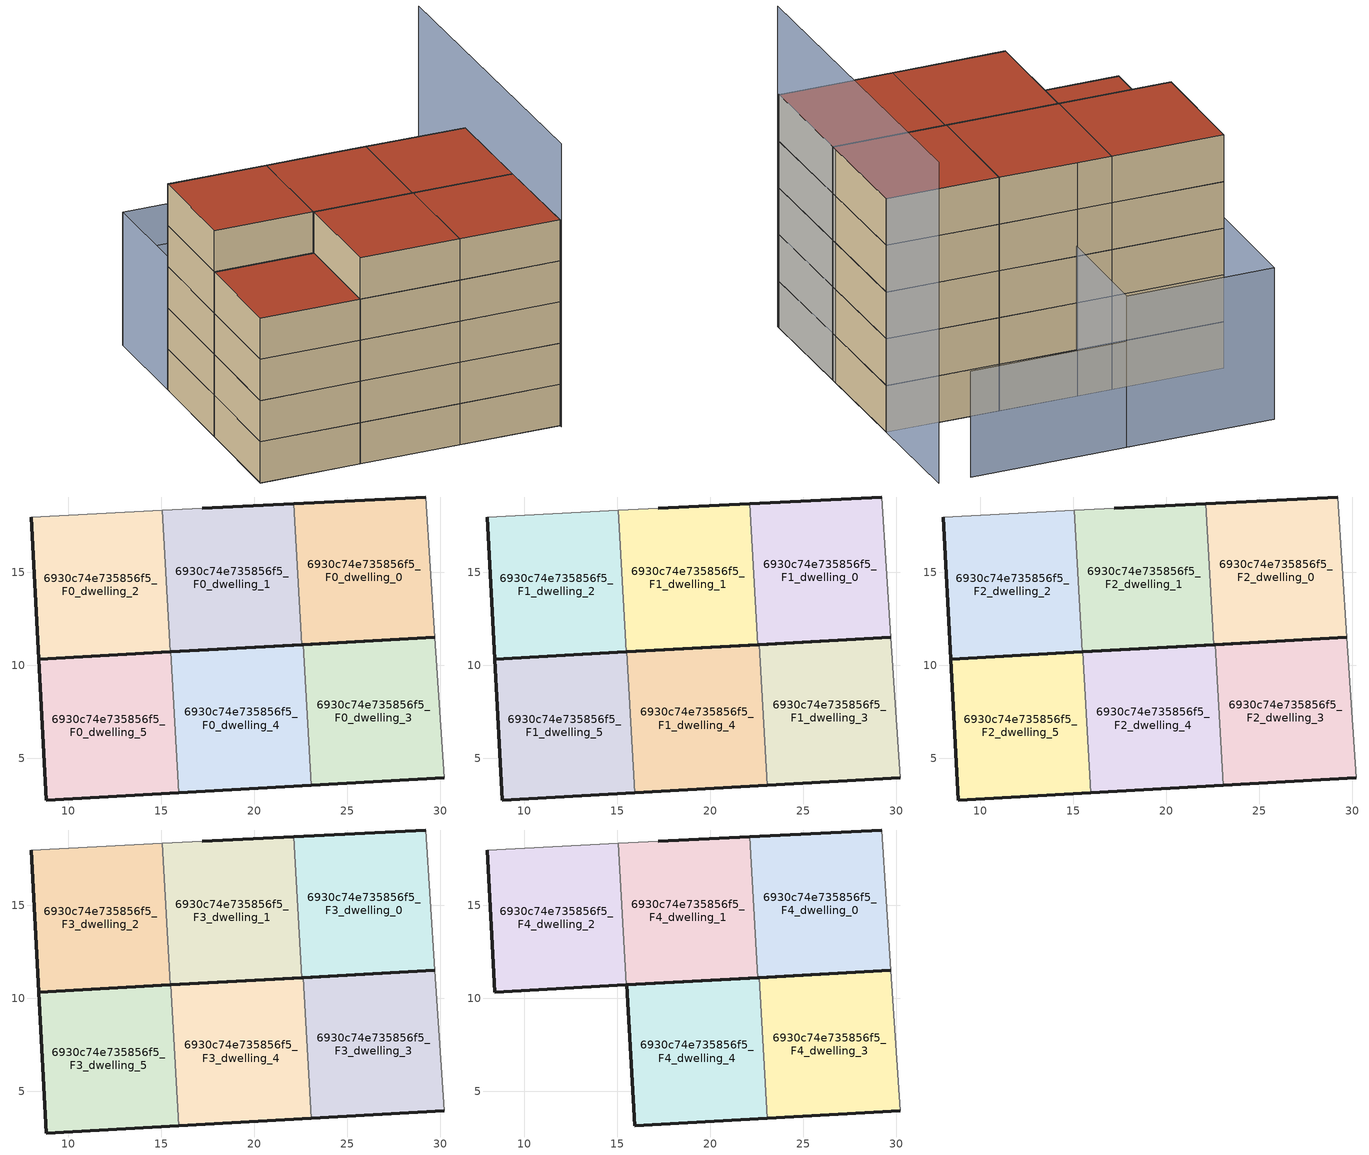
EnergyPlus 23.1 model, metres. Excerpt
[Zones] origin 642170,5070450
6930c74e735856f5_F0_dwelling_0
 floor ground (EU_floor_Construction): 29.72,11.51 29.22,19.06 22.14,18.71 22.56,11.12 z0
 wall outside (EU_wall_Construction): 22.14,18.71 29.22,19.06 / 29.72,11.51 22.56,11.12 z0:3
 wall adiabatic (EU_wall_Construction): 29.22,19.06 29.72,11.51 z0:3
 wall to 6930c74e735856f5_F0_dwelling_1 (EU_wall_Construction): 22.56,11.12 22.14,18.71 z0:3
6930c74e735856f5_F0_dwelling_1
 floor ground (EU_floor_Construction): 22.56,11.12 22.14,18.71 17.21,18.46 15.06,18.35 15.48,10.72 z0
 wall outside (EU_wall_Construction): 17.21,18.46 22.14,18.71 / 22.56,11.12 15.48,10.72 z0:3
 wall to 6930c74e735856f5_F0_dwelling_2 (EU_wall_Construction): 15.48,10.72 15.06,18.35 z0:3
 wall adiabatic (EU_wall_Construction): 15.06,18.35 17.21,18.46 z0:3
6930c74e735856f5_F0_dwelling_2
 floor ground (EU_floor_Construction): 15.48,10.72 15.06,18.35 8.01,17.97 8.41,10.33 z0
 wall outside (EU_wall_Construction): 15.48,10.72 8.41,10.33 8.01,17.97 z0:3
 wall adiabatic (EU_wall_Construction): 8.01,17.97 15.06,18.35 z0:3
6930c74e735856f5_F0_dwelling_3
 floor ground (EU_floor_Construction): 30.22,3.95 29.72,11.51 22.64,11.12 23.06,3.55 z0
 wall outside (EU_wall_Construction): 30.22,3.95 23.06,3.55 / 22.64,11.12 29.72,11.51 z0:3
 wall adiabatic (EU_wall_Construction): 29.72,11.51 30.22,3.95 z0:3
 wall to 6930c74e735856f5_F0_dwelling_4 (EU_wall_Construction): 23.06,3.55 22.64,11.12 z0:3
6930c74e735856f5_F0_dwelling_4
 floor ground (EU_floor_Construction): 23.06,3.55 22.64,11.12 15.52,10.72 15.94,3.16 z0
 wall outside (EU_wall_Construction): 23.06,3.55 15.94,3.16 / 15.52,10.72 22.64,11.12 z0:3
 wall to 6930c74e735856f5_F0_dwelling_5 (EU_wall_Construction): 15.94,3.16 15.52,10.72 z0:3
6930c74e735856f5_F0_dwelling_5
 floor ground (EU_floor_Construction): 15.94,3.16 15.52,10.72 8.41,10.33 8.81,2.76 z0
 wall outside (EU_wall_Construction): 15.94,3.16 8.81,2.76 8.41,10.33 15.52,10.72 z0:3
6930c74e735856f5_F1_dwelling_0
 floor to 6930c74e735856f5_F0_dwelling_0 (EU_floor_Construction): 29.72,11.51 29.22,19.06 22.14,18.71 22.56,11.12 z3
 wall outside (EU_wall_Construction): 22.14,18.71 29.22,19.06 / 29.72,11.51 22.56,11.12 z3:6
 wall adiabatic (EU_wall_Construction): 29.22,19.06 29.72,11.51 z3:6
 wall to 6930c74e735856f5_F1_dwelling_1 (EU_wall_Construction): 22.56,11.12 22.14,18.71 z3:6
6930c74e735856f5_F1_dwelling_1
 floor to 6930c74e735856f5_F0_dwelling_1 (EU_floor_Construction): 22.56,11.12 22.14,18.71 17.21,18.46 15.06,18.35 15.48,10.72 z3
 wall outside (EU_wall_Construction): 17.21,18.46 22.14,18.71 / 22.56,11.12 15.48,10.72 z3:6
 wall to 6930c74e735856f5_F1_dwelling_2 (EU_wall_Construction): 15.48,10.72 15.06,18.35 z3:6
 wall adiabatic (EU_wall_Construction): 15.06,18.35 17.21,18.46 z3:6
6930c74e735856f5_F1_dwelling_2
 floor to 6930c74e735856f5_F0_dwelling_2 (EU_floor_Construction): 15.48,10.72 15.06,18.35 8.01,17.97 8.41,10.33 z3
 wall outside (EU_wall_Construction): 15.48,10.72 8.41,10.33 8.01,17.97 z3:6
 wall adiabatic (EU_wall_Construction): 8.01,17.97 15.06,18.35 z3:6
6930c74e735856f5_F1_dwelling_3
 floor to 6930c74e735856f5_F0_dwelling_3 (EU_floor_Construction): 30.22,3.95 29.72,11.51 22.64,11.12 23.06,3.55 z3
 wall outside (EU_wall_Construction): 30.22,3.95 23.06,3.55 / 22.64,11.12 29.72,11.51 z3:6
 wall adiabatic (EU_wall_Construction): 29.72,11.51 30.22,3.95 z3:6
 wall to 6930c74e735856f5_F1_dwelling_4 (EU_wall_Construction): 23.06,3.55 22.64,11.12 z3:6
6930c74e735856f5_F1_dwelling_4
 floor to 6930c74e735856f5_F0_dwelling_4 (EU_floor_Construction): 23.06,3.55 22.64,11.12 15.52,10.72 15.94,3.16 z3
 wall outside (EU_wall_Construction): 23.06,3.55 15.94,3.16 / 15.52,10.72 22.64,11.12 z3:6
 wall to 6930c74e735856f5_F1_dwelling_5 (EU_wall_Construction): 15.94,3.16 15.52,10.72 z3:6
6930c74e735856f5_F1_dwelling_5
 floor to 6930c74e735856f5_F0_dwelling_5 (EU_floor_Construction): 15.94,3.16 15.52,10.72 8.41,10.33 8.81,2.76 z3
 wall outside (EU_wall_Construction): 15.94,3.16 8.81,2.76 8.41,10.33 15.52,10.72 z3:6
6930c74e735856f5_F2_dwelling_0
 floor to 6930c74e735856f5_F1_dwelling_0 (EU_floor_Construction): 29.72,11.51 29.22,19.06 22.14,18.71 22.56,11.12 z6
 wall outside (EU_wall_Construction): 22.14,18.71 29.22,19.06 / 29.72,11.51 22.56,11.12 z6:9
 wall adiabatic (EU_wall_Construction): 29.22,19.06 29.72,11.51 z6:9
 wall to 6930c74e735856f5_F2_dwelling_1 (EU_wall_Construction): 22.56,11.12 22.14,18.71 z6:9
6930c74e735856f5_F2_dwelling_1
 floor to 6930c74e735856f5_F1_dwelling_1 (EU_floor_Construction): 22.56,11.12 22.14,18.71 17.21,18.46 15.06,18.35 15.48,10.72 z6
 wall outside (EU_wall_Construction): 17.21,18.46 22.14,18.71 / 22.56,11.12 15.48,10.72 z6:9
 wall to 6930c74e735856f5_F2_dwelling_2 (EU_wall_Construction): 15.48,10.72 15.06,18.35 z6:9
 wall adiabatic (EU_wall_Construction): 15.06,18.35 17.21,18.46 z6:9
6930c74e735856f5_F2_dwelling_2
 floor to 6930c74e735856f5_F1_dwelling_2 (EU_floor_Construction): 15.48,10.72 15.06,18.35 8.01,17.97 8.41,10.33 z6
 wall outside (EU_wall_Construction): 15.48,10.72 8.41,10.33 8.01,17.97 z6:9
 wall adiabatic (EU_wall_Construction): 8.01,17.97 15.06,18.35 z6:9
6930c74e735856f5_F2_dwelling_3
 floor to 6930c74e735856f5_F1_dwelling_3 (EU_floor_Construction): 30.22,3.95 29.72,11.51 22.64,11.12 23.06,3.55 z6
 wall outside (EU_wall_Construction): 30.22,3.95 23.06,3.55 / 22.64,11.12 29.72,11.51 z6:9
 wall adiabatic (EU_wall_Construction): 29.72,11.51 30.22,3.95 z6:9
 wall to 6930c74e735856f5_F2_dwelling_4 (EU_wall_Construction): 23.06,3.55 22.64,11.12 z6:9
6930c74e735856f5_F2_dwelling_4
 floor to 6930c74e735856f5_F1_dwelling_4 (EU_floor_Construction): 23.06,3.55 22.64,11.12 15.52,10.72 15.94,3.16 z6
 wall outside (EU_wall_Construction): 23.06,3.55 15.94,3.16 / 15.52,10.72 22.64,11.12 z6:9
 wall to 6930c74e735856f5_F2_dwelling_5 (EU_wall_Construction): 15.94,3.16 15.52,10.72 z6:9
6930c74e735856f5_F2_dwelling_5
 floor to 6930c74e735856f5_F1_dwelling_5 (EU_floor_Construction): 15.94,3.16 15.52,10.72 8.41,10.33 8.81,2.76 z6
 wall outside (EU_wall_Construction): 15.94,3.16 8.81,2.76 8.41,10.33 15.52,10.72 z6:9
6930c74e735856f5_F3_dwelling_0
 floor to 6930c74e735856f5_F2_dwelling_0 (EU_floor_Construction): 29.72,11.51 29.22,19.06 22.14,18.71 22.56,11.12 z9
 wall outside (EU_wall_Construction): 22.14,18.71 29.22,19.06 / 29.72,11.51 22.56,11.12 z9:12
 wall adiabatic (EU_wall_Construction): 29.22,19.06 29.72,11.51 z9:12
 wall to 6930c74e735856f5_F3_dwelling_1 (EU_wall_Construction): 22.56,11.12 22.14,18.71 z9:12
6930c74e735856f5_F3_dwelling_1
 floor to 6930c74e735856f5_F2_dwelling_1 (EU_floor_Construction): 22.56,11.12 22.14,18.71 17.21,18.46 15.06,18.35 15.48,10.72 z9
 wall outside (EU_wall_Construction): 17.21,18.46 22.14,18.71 / 22.56,11.12 15.48,10.72 z9:12
 wall to 6930c74e735856f5_F3_dwelling_2 (EU_wall_Construction): 15.48,10.72 15.06,18.35 z9:12
 wall adiabatic (EU_wall_Construction): 15.06,18.35 17.21,18.46 z9:12
6930c74e735856f5_F3_dwelling_2
 floor to 6930c74e735856f5_F2_dwelling_2 (EU_floor_Construction): 15.48,10.72 15.06,18.35 8.01,17.97 8.41,10.33 z9
 wall outside (EU_wall_Construction): 15.48,10.72 8.41,10.33 8.01,17.97 z9:12
 wall adiabatic (EU_wall_Construction): 8.01,17.97 15.06,18.35 z9:12
6930c74e735856f5_F3_dwelling_3
 floor to 6930c74e735856f5_F2_dwelling_3 (EU_floor_Construction): 30.22,3.95 29.72,11.51 22.64,11.12 23.06,3.55 z9
 wall outside (EU_wall_Construction): 30.22,3.95 23.06,3.55 / 22.64,11.12 29.72,11.51 z9:12
 wall adiabatic (EU_wall_Construction): 29.72,11.51 30.22,3.95 z9:12
 wall to 6930c74e735856f5_F3_dwelling_4 (EU_wall_Construction): 23.06,3.55 22.64,11.12 z9:12
6930c74e735856f5_F3_dwelling_4
 floor to 6930c74e735856f5_F2_dwelling_4 (EU_floor_Construction): 23.06,3.55 22.64,11.12 15.52,10.72 15.94,3.16 z9
 wall outside (EU_wall_Construction): 23.06,3.55 15.94,3.16 / 15.52,10.72 22.64,11.12 z9:12
 wall to 6930c74e735856f5_F3_dwelling_5 (EU_wall_Construction): 15.94,3.16 15.52,10.72 z9:12
6930c74e735856f5_F3_dwelling_5
 floor to 6930c74e735856f5_F2_dwelling_5 (EU_floor_Construction): 15.94,3.16 15.52,10.72 8.41,10.33 8.81,2.76 z9
 wall outside (EU_wall_Construction): 15.94,3.16 8.81,2.76 8.41,10.33 15.52,10.72 z9:12
 roof outside (EU_roof_Construction): 15.52,10.72 15.94,3.16 8.81,2.76 8.41,10.33 z12
6930c74e735856f5_F4_dwelling_0
 floor to 6930c74e735856f5_F3_dwelling_0 (EU_floor_Construction): 29.72,11.51 29.22,19.06 22.14,18.71 22.56,11.12 z12
 wall outside (EU_wall_Construction): 22.14,18.71 29.22,19.06 / 29.72,11.51 22.56,11.12 z12:15
 wall adiabatic (EU_wall_Construction): 29.22,19.06 29.72,11.51 z12:15
 wall to 6930c74e735856f5_F4_dwelling_1 (EU_wall_Construction): 22.56,11.12 22.14,18.71 z12:15
 roof outside (EU_roof_Construction): 29.22,19.06 29.72,11.51 22.56,11.12 22.14,18.71 z15
6930c74e735856f5_F4_dwelling_1
 floor to 6930c74e735856f5_F3_dwelling_1 (EU_floor_Construction): 22.56,11.12 22.14,18.71 17.21,18.46 15.06,18.35 15.48,10.72 z12
 wall outside (EU_wall_Construction): 17.21,18.46 22.14,18.71 / 22.56,11.12 15.48,10.72 z12:15
 wall to 6930c74e735856f5_F4_dwelling_2 (EU_wall_Construction): 15.48,10.72 15.06,18.35 z12:15
 wall adiabatic (EU_wall_Construction): 15.06,18.35 17.21,18.46 z12:15
 roof outside (EU_roof_Construction): 22.14,18.71 22.56,11.12 15.48,10.72 15.06,18.35 17.21,18.46 z15
6930c74e735856f5_F4_dwelling_2
 floor to 6930c74e735856f5_F3_dwelling_2 (EU_floor_Construction): 15.48,10.72 15.06,18.35 8.01,17.97 8.41,10.33 z12
 wall outside (EU_wall_Construction): 15.48,10.72 8.41,10.33 8.01,17.97 z12:15
 wall adiabatic (EU_wall_Construction): 8.01,17.97 15.06,18.35 z12:15
 roof outside (EU_roof_Construction): 15.06,18.35 15.48,10.72 8.41,10.33 8.01,17.97 z15
6930c74e735856f5_F4_dwelling_3
 floor to 6930c74e735856f5_F3_dwelling_3 (EU_floor_Construction): 30.22,3.95 29.72,11.51 22.64,11.12 23.06,3.55 z12
 wall outside (EU_wall_Construction): 30.22,3.95 23.06,3.55 / 22.64,11.12 29.72,11.51 z12:15
 wall adiabatic (EU_wall_Construction): 29.72,11.51 30.22,3.95 z12:15
 wall to 6930c74e735856f5_F4_dwelling_4 (EU_wall_Construction): 23.06,3.55 22.64,11.12 z12:15
 roof outside (EU_roof_Construction): 29.72,11.51 30.22,3.95 23.06,3.55 22.64,11.12 z15
6930c74e735856f5_F4_dwelling_4
 floor to 6930c74e735856f5_F3_dwelling_4 (EU_floor_Construction): 23.06,3.55 22.64,11.12 15.52,10.72 15.94,3.16 z12
 wall outside (EU_wall_Construction): 23.06,3.55 15.94,3.16 15.52,10.72 22.64,11.12 z12:15
 roof outside (EU_roof_Construction): 22.64,11.12 23.06,3.55 15.94,3.16 15.52,10.72 z15
shading: 30.23,3.79 28.74,26.4 z0:20.6; 7.61,25.27 16.92,25.77 / 16.92,25.77 17.31,18.47 / 17.31,18.47 8.01,17.97 / 8.01,17.97 7.61,25.27 z0:9.7; 26.73,26.32 7.71,25.26 z0:6.8
[Building]
EU S2 Campaign: North Axis=0; Terrain=City; Solar Distribution=FullExterior
[Site:Location]
Lyon-Bron: Latitude=45.75; Longitude=5; Time Zone=1; Elevation=198
[SizingPeriod:WeatherFileDays]
AnnualSizingPeriod: Begin Month=1; Begin Day of Month=1; End Month=12; End Day of Month=31; Day of Week for Start Day=Monday; Use Weather File Daylight Saving Period=No; Use Weather File Rain and Snow Indicators=No
[MATERIAL]
EU_InternalMass_Material: Roughness=MediumRough; Thickness=0.1; Conductivity=1; Density=1800; Specific Heat=900; Thermal Absorptance=0.9; Solar Absorptance=0.7; Visible Absorptance=0.7
[MATERIAL:NOMASS] Roughness=MediumRough; Thermal Absorptance=0.9; Solar Absorptance=0.7; Visible Absorptance=0.7
Name | Thermal Resistance
EU_wall_NoMass | 0.776494
EU_roof_NoMass | 0.486893
EU_floor_NoMass | 0.421597
[CONSTRUCTION]
EU_wall_Construction: EU_wall_NoMass
EU_roof_Construction: EU_roof_NoMass
EU_floor_Construction: EU_floor_NoMass
EU_InternalMass_Construction: EU_InternalMass_Material
[ZONE] Type=1; Multiplier=1; Ceiling Height=autocalculate; Floor Area=autocalculate; Part of Total Floor Area=Yes
Name | Volume
6930c74e735856f5_F0_dwelling_0; 6930c74e735856f5_F1_dwelling_0; 6930c74e735856f5_F2_dwelling_0; 6930c74e735856f5_F3_dwelling_0; 6930c74e735856f5_F4_dwelling_0 | 162.214
6930c74e735856f5_F0_dwelling_1; 6930c74e735856f5_F1_dwelling_1; 6930c74e735856f5_F2_dwelling_1; 6930c74e735856f5_F3_dwelling_1; 6930c74e735856f5_F4_dwelling_1 | 162.223
6930c74e735856f5_F0_dwelling_2; 6930c74e735856f5_F1_dwelling_2; 6930c74e735856f5_F2_dwelling_2; 6930c74e735856f5_F3_dwelling_2; 6930c74e735856f5_F4_dwelling_2 | 162.205
6930c74e735856f5_F0_dwelling_3; 6930c74e735856f5_F1_dwelling_3; 6930c74e735856f5_F2_dwelling_3; 6930c74e735856f5_F3_dwelling_3; 6930c74e735856f5_F4_dwelling_3 | 162.203
6930c74e735856f5_F0_dwelling_4; 6930c74e735856f5_F1_dwelling_4; 6930c74e735856f5_F2_dwelling_4; 6930c74e735856f5_F3_dwelling_4; 6930c74e735856f5_F4_dwelling_4 | 162.198
6930c74e735856f5_F0_dwelling_5; 6930c74e735856f5_F1_dwelling_5; 6930c74e735856f5_F2_dwelling_5; 6930c74e735856f5_F3_dwelling_5 | 162.196
[INTERNALMASS] Construction=EU_InternalMass_Construction
Name | Zone or ZoneList | Surface Area
6930c74e735856f5_F0_dwelling_0_EU_InternalMass | 6930c74e735856f5_F0_dwelling_0 | 54.0711
6930c74e735856f5_F0_dwelling_1_EU_InternalMass | 6930c74e735856f5_F0_dwelling_1 | 54.0747
6930c74e735856f5_F0_dwelling_2_EU_InternalMass | 6930c74e735856f5_F0_dwelling_2 | 54.0681
6930c74e735856f5_F0_dwelling_3_EU_InternalMass | 6930c74e735856f5_F0_dwelling_3 | 54.0674
6930c74e735856f5_F0_dwelling_4_EU_InternalMass | 6930c74e735856f5_F0_dwelling_4 | 54.0664
6930c74e735856f5_F0_dwelling_5_EU_InternalMass | 6930c74e735856f5_F0_dwelling_5 | 54.065
6930c74e735856f5_F1_dwelling_0_EU_InternalMass | 6930c74e735856f5_F1_dwelling_0 | 54.0711
6930c74e735856f5_F1_dwelling_1_EU_InternalMass | 6930c74e735856f5_F1_dwelling_1 | 54.0747
6930c74e735856f5_F1_dwelling_2_EU_InternalMass | 6930c74e735856f5_F1_dwelling_2 | 54.0681
6930c74e735856f5_F1_dwelling_3_EU_InternalMass | 6930c74e735856f5_F1_dwelling_3 | 54.0674
6930c74e735856f5_F1_dwelling_4_EU_InternalMass | 6930c74e735856f5_F1_dwelling_4 | 54.0664
6930c74e735856f5_F1_dwelling_5_EU_InternalMass | 6930c74e735856f5_F1_dwelling_5 | 54.065
6930c74e735856f5_F2_dwelling_0_EU_InternalMass | 6930c74e735856f5_F2_dwelling_0 | 54.0711
6930c74e735856f5_F2_dwelling_1_EU_InternalMass | 6930c74e735856f5_F2_dwelling_1 | 54.0747
6930c74e735856f5_F2_dwelling_2_EU_InternalMass | 6930c74e735856f5_F2_dwelling_2 | 54.0681
6930c74e735856f5_F2_dwelling_3_EU_InternalMass | 6930c74e735856f5_F2_dwelling_3 | 54.0674
6930c74e735856f5_F2_dwelling_4_EU_InternalMass | 6930c74e735856f5_F2_dwelling_4 | 54.0664
6930c74e735856f5_F2_dwelling_5_EU_InternalMass | 6930c74e735856f5_F2_dwelling_5 | 54.065
6930c74e735856f5_F3_dwelling_0_EU_InternalMass | 6930c74e735856f5_F3_dwelling_0 | 54.0711
6930c74e735856f5_F3_dwelling_1_EU_InternalMass | 6930c74e735856f5_F3_dwelling_1 | 54.0747
6930c74e735856f5_F3_dwelling_2_EU_InternalMass | 6930c74e735856f5_F3_dwelling_2 | 54.0681
6930c74e735856f5_F3_dwelling_3_EU_InternalMass | 6930c74e735856f5_F3_dwelling_3 | 54.0674
6930c74e735856f5_F3_dwelling_4_EU_InternalMass | 6930c74e735856f5_F3_dwelling_4 | 54.0664
6930c74e735856f5_F3_dwelling_5_EU_InternalMass | 6930c74e735856f5_F3_dwelling_5 | 54.065
6930c74e735856f5_F4_dwelling_0_EU_InternalMass | 6930c74e735856f5_F4_dwelling_0 | 54.0651
6930c74e735856f5_F4_dwelling_1_EU_InternalMass | 6930c74e735856f5_F4_dwelling_1 | 54.0724
6930c74e735856f5_F4_dwelling_2_EU_InternalMass | 6930c74e735856f5_F4_dwelling_2 | 54.0736
6930c74e735856f5_F4_dwelling_3_EU_InternalMass | 6930c74e735856f5_F4_dwelling_3 | 81.1075
6930c74e735856f5_F4_dwelling_4_EU_InternalMass | 6930c74e735856f5_F4_dwelling_4 | 81.0992
[OTHEREQUIPMENT] Fuel Type=Electricity; Design Level Calculation Method=Watts/Area; Power per Zone Floor Area=1; Fraction Latent=0; Fraction Radiant=0; Fraction Lost=0; Carbon Dioxide Generation Rate=0; EndUse Subcategory=EU_Step8_InternalGains
Name | Zone or ZoneList or Space or SpaceList | Schedule
EU_Step8_InternalGain_6930c74e735856f5_F0_dwelling_0_f000 | 6930c74e735856f5_F0_dwelling_0 | EU_Step8_GainSchedule_6930c74e735856f5_F0_dwelling_0_f000
EU_Step8_InternalGain_6930c74e735856f5_F0_dwelling_1_f000 | 6930c74e735856f5_F0_dwelling_1 | EU_Step8_GainSchedule_6930c74e735856f5_F0_dwelling_1_f000
EU_Step8_InternalGain_6930c74e735856f5_F0_dwelling_2_f000 | 6930c74e735856f5_F0_dwelling_2 | EU_Step8_GainSchedule_6930c74e735856f5_F0_dwelling_2_f000
EU_Step8_InternalGain_6930c74e735856f5_F0_dwelling_3_f000 | 6930c74e735856f5_F0_dwelling_3 | EU_Step8_GainSchedule_6930c74e735856f5_F0_dwelling_3_f000
EU_Step8_InternalGain_6930c74e735856f5_F0_dwelling_4_f000 | 6930c74e735856f5_F0_dwelling_4 | EU_Step8_GainSchedule_6930c74e735856f5_F0_dwelling_4_f000
EU_Step8_InternalGain_6930c74e735856f5_F0_dwelling_5_f000 | 6930c74e735856f5_F0_dwelling_5 | EU_Step8_GainSchedule_6930c74e735856f5_F0_dwelling_5_f000
EU_Step8_InternalGain_6930c74e735856f5_F1_dwelling_0_f000 | 6930c74e735856f5_F1_dwelling_0 | EU_Step8_GainSchedule_6930c74e735856f5_F1_dwelling_0_f000
EU_Step8_InternalGain_6930c74e735856f5_F1_dwelling_1_f000 | 6930c74e735856f5_F1_dwelling_1 | EU_Step8_GainSchedule_6930c74e735856f5_F1_dwelling_1_f000
EU_Step8_InternalGain_6930c74e735856f5_F1_dwelling_2_f000 | 6930c74e735856f5_F1_dwelling_2 | EU_Step8_GainSchedule_6930c74e735856f5_F1_dwelling_2_f000
EU_Step8_InternalGain_6930c74e735856f5_F1_dwelling_3_f000 | 6930c74e735856f5_F1_dwelling_3 | EU_Step8_GainSchedule_6930c74e735856f5_F1_dwelling_3_f000
EU_Step8_InternalGain_6930c74e735856f5_F1_dwelling_4_f000 | 6930c74e735856f5_F1_dwelling_4 | EU_Step8_GainSchedule_6930c74e735856f5_F1_dwelling_4_f000
EU_Step8_InternalGain_6930c74e735856f5_F1_dwelling_5_f000 | 6930c74e735856f5_F1_dwelling_5 | EU_Step8_GainSchedule_6930c74e735856f5_F1_dwelling_5_f000
EU_Step8_InternalGain_6930c74e735856f5_F2_dwelling_0_f000 | 6930c74e735856f5_F2_dwelling_0 | EU_Step8_GainSchedule_6930c74e735856f5_F2_dwelling_0_f000
EU_Step8_InternalGain_6930c74e735856f5_F2_dwelling_1_f000 | 6930c74e735856f5_F2_dwelling_1 | EU_Step8_GainSchedule_6930c74e735856f5_F2_dwelling_1_f000
EU_Step8_InternalGain_6930c74e735856f5_F2_dwelling_2_f000 | 6930c74e735856f5_F2_dwelling_2 | EU_Step8_GainSchedule_6930c74e735856f5_F2_dwelling_2_f000
EU_Step8_InternalGain_6930c74e735856f5_F2_dwelling_3_f000 | 6930c74e735856f5_F2_dwelling_3 | EU_Step8_GainSchedule_6930c74e735856f5_F2_dwelling_3_f000
EU_Step8_InternalGain_6930c74e735856f5_F2_dwelling_4_f000 | 6930c74e735856f5_F2_dwelling_4 | EU_Step8_GainSchedule_6930c74e735856f5_F2_dwelling_4_f000
EU_Step8_InternalGain_6930c74e735856f5_F2_dwelling_5_f000 | 6930c74e735856f5_F2_dwelling_5 | EU_Step8_GainSchedule_6930c74e735856f5_F2_dwelling_5_f000
EU_Step8_InternalGain_6930c74e735856f5_F3_dwelling_0_f000 | 6930c74e735856f5_F3_dwelling_0 | EU_Step8_GainSchedule_6930c74e735856f5_F3_dwelling_0_f000
EU_Step8_InternalGain_6930c74e735856f5_F3_dwelling_1_f000 | 6930c74e735856f5_F3_dwelling_1 | EU_Step8_GainSchedule_6930c74e735856f5_F3_dwelling_1_f000
EU_Step8_InternalGain_6930c74e735856f5_F3_dwelling_2_f000 | 6930c74e735856f5_F3_dwelling_2 | EU_Step8_GainSchedule_6930c74e735856f5_F3_dwelling_2_f000
EU_Step8_InternalGain_6930c74e735856f5_F3_dwelling_3_f000 | 6930c74e735856f5_F3_dwelling_3 | EU_Step8_GainSchedule_6930c74e735856f5_F3_dwelling_3_f000
EU_Step8_InternalGain_6930c74e735856f5_F3_dwelling_4_f000 | 6930c74e735856f5_F3_dwelling_4 | EU_Step8_GainSchedule_6930c74e735856f5_F3_dwelling_4_f000
EU_Step8_InternalGain_6930c74e735856f5_F3_dwelling_5_f000 | 6930c74e735856f5_F3_dwelling_5 | EU_Step8_GainSchedule_6930c74e735856f5_F3_dwelling_5_f000
EU_Step8_InternalGain_6930c74e735856f5_F4_dwelling_0_f000 | 6930c74e735856f5_F4_dwelling_0 | EU_Step8_GainSchedule_6930c74e735856f5_F4_dwelling_0_f000
EU_Step8_InternalGain_6930c74e735856f5_F4_dwelling_1_f000 | 6930c74e735856f5_F4_dwelling_1 | EU_Step8_GainSchedule_6930c74e735856f5_F4_dwelling_1_f000
EU_Step8_InternalGain_6930c74e735856f5_F4_dwelling_2_f000 | 6930c74e735856f5_F4_dwelling_2 | EU_Step8_GainSchedule_6930c74e735856f5_F4_dwelling_2_f000
EU_Step8_InternalGain_6930c74e735856f5_F4_dwelling_3_f000 | 6930c74e735856f5_F4_dwelling_3 | EU_Step8_GainSchedule_6930c74e735856f5_F4_dwelling_3_f000
EU_Step8_InternalGain_6930c74e735856f5_F4_dwelling_4_f000 | 6930c74e735856f5_F4_dwelling_4 | EU_Step8_GainSchedule_6930c74e735856f5_F4_dwelling_4_f000
[ZONEVENTILATION:DESIGNFLOWRATE] Schedule=EU_AlwaysOn; Design Flow Rate Calculation Method=AirChanges/Hour; Air Changes per Hour=0.693814; Ventilation Type=Natural; Fan Pressure Rise=0; Fan Total Efficiency=1; Constant Term Coefficient=1; Temperature Term Coefficient=0; Velocity Term Coefficient=0; Velocity Squared Term Coefficient=0; Minimum Indoor Temperature=-100; Maximum Indoor Temperature=100; Delta Temperature=-100; Minimum Outdoor Temperature=-100; Maximum Outdoor Temperature=100; Maximum Wind Speed=40
Name | Zone or ZoneList or Space or SpaceList
EU_ConstantAir_6930c74e735856f5_F0_dwelling_0 | 6930c74e735856f5_F0_dwelling_0
EU_ConstantAir_6930c74e735856f5_F0_dwelling_1 | 6930c74e735856f5_F0_dwelling_1
EU_ConstantAir_6930c74e735856f5_F0_dwelling_2 | 6930c74e735856f5_F0_dwelling_2
EU_ConstantAir_6930c74e735856f5_F0_dwelling_3 | 6930c74e735856f5_F0_dwelling_3
EU_ConstantAir_6930c74e735856f5_F0_dwelling_4 | 6930c74e735856f5_F0_dwelling_4
EU_ConstantAir_6930c74e735856f5_F0_dwelling_5 | 6930c74e735856f5_F0_dwelling_5
EU_ConstantAir_6930c74e735856f5_F1_dwelling_0 | 6930c74e735856f5_F1_dwelling_0
EU_ConstantAir_6930c74e735856f5_F1_dwelling_1 | 6930c74e735856f5_F1_dwelling_1
EU_ConstantAir_6930c74e735856f5_F1_dwelling_2 | 6930c74e735856f5_F1_dwelling_2
EU_ConstantAir_6930c74e735856f5_F1_dwelling_3 | 6930c74e735856f5_F1_dwelling_3
EU_ConstantAir_6930c74e735856f5_F1_dwelling_4 | 6930c74e735856f5_F1_dwelling_4
EU_ConstantAir_6930c74e735856f5_F1_dwelling_5 | 6930c74e735856f5_F1_dwelling_5
EU_ConstantAir_6930c74e735856f5_F2_dwelling_0 | 6930c74e735856f5_F2_dwelling_0
EU_ConstantAir_6930c74e735856f5_F2_dwelling_1 | 6930c74e735856f5_F2_dwelling_1
EU_ConstantAir_6930c74e735856f5_F2_dwelling_2 | 6930c74e735856f5_F2_dwelling_2
EU_ConstantAir_6930c74e735856f5_F2_dwelling_3 | 6930c74e735856f5_F2_dwelling_3
EU_ConstantAir_6930c74e735856f5_F2_dwelling_4 | 6930c74e735856f5_F2_dwelling_4
EU_ConstantAir_6930c74e735856f5_F2_dwelling_5 | 6930c74e735856f5_F2_dwelling_5
EU_ConstantAir_6930c74e735856f5_F3_dwelling_0 | 6930c74e735856f5_F3_dwelling_0
EU_ConstantAir_6930c74e735856f5_F3_dwelling_1 | 6930c74e735856f5_F3_dwelling_1
EU_ConstantAir_6930c74e735856f5_F3_dwelling_2 | 6930c74e735856f5_F3_dwelling_2
EU_ConstantAir_6930c74e735856f5_F3_dwelling_3 | 6930c74e735856f5_F3_dwelling_3
EU_ConstantAir_6930c74e735856f5_F3_dwelling_4 | 6930c74e735856f5_F3_dwelling_4
EU_ConstantAir_6930c74e735856f5_F3_dwelling_5 | 6930c74e735856f5_F3_dwelling_5
EU_ConstantAir_6930c74e735856f5_F4_dwelling_0 | 6930c74e735856f5_F4_dwelling_0
EU_ConstantAir_6930c74e735856f5_F4_dwelling_1 | 6930c74e735856f5_F4_dwelling_1
EU_ConstantAir_6930c74e735856f5_F4_dwelling_2 | 6930c74e735856f5_F4_dwelling_2
EU_ConstantAir_6930c74e735856f5_F4_dwelling_3 | 6930c74e735856f5_F4_dwelling_3
EU_ConstantAir_6930c74e735856f5_F4_dwelling_4 | 6930c74e735856f5_F4_dwelling_4
[HVACTEMPLATE:THERMOSTAT] Constant Heating Setpoint=20; Constant Cooling Setpoint=50
EU_HeatOnly_6930c74e735856f5_F0_dwelling_0; EU_HeatOnly_6930c74e735856f5_F0_dwelling_1; EU_HeatOnly_6930c74e735856f5_F0_dwelling_2; EU_HeatOnly_6930c74e735856f5_F0_dwelling_3; EU_HeatOnly_6930c74e735856f5_F0_dwelling_4; EU_HeatOnly_6930c74e735856f5_F0_dwelling_5; EU_HeatOnly_6930c74e735856f5_F1_dwelling_0; EU_HeatOnly_6930c74e735856f5_F1_dwelling_1; EU_HeatOnly_6930c74e735856f5_F1_dwelling_2; EU_HeatOnly_6930c74e735856f5_F1_dwelling_3; EU_HeatOnly_6930c74e735856f5_F1_dwelling_4; EU_HeatOnly_6930c74e735856f5_F1_dwelling_5; EU_HeatOnly_6930c74e735856f5_F2_dwelling_0; EU_HeatOnly_6930c74e735856f5_F2_dwelling_1; EU_HeatOnly_6930c74e735856f5_F2_dwelling_2; EU_HeatOnly_6930c74e735856f5_F2_dwelling_3; EU_HeatOnly_6930c74e735856f5_F2_dwelling_4; EU_HeatOnly_6930c74e735856f5_F2_dwelling_5; EU_HeatOnly_6930c74e735856f5_F3_dwelling_0; EU_HeatOnly_6930c74e735856f5_F3_dwelling_1; EU_HeatOnly_6930c74e735856f5_F3_dwelling_2; EU_HeatOnly_6930c74e735856f5_F3_dwelling_3; EU_HeatOnly_6930c74e735856f5_F3_dwelling_4; EU_HeatOnly_6930c74e735856f5_F3_dwelling_5; EU_HeatOnly_6930c74e735856f5_F4_dwelling_0; EU_HeatOnly_6930c74e735856f5_F4_dwelling_1; EU_HeatOnly_6930c74e735856f5_F4_dwelling_2; EU_HeatOnly_6930c74e735856f5_F4_dwelling_3; EU_HeatOnly_6930c74e735856f5_F4_dwelling_4
[HVACTEMPLATE:ZONE:IDEALLOADSAIRSYSTEM] System Availability Schedule=EU_AlwaysOn; Maximum Heating Supply Air Temperature=50; Minimum Cooling Supply Air Temperature=13; Maximum Heating Supply Air Humidity Ratio=0.0156; Minimum Cooling Supply Air Humidity Ratio=0.0077; Heating Limit=NoLimit; Cooling Limit=NoLimit; Heating Availability Schedule=EU_AlwaysOn; Cooling Availability Schedule=EU_CoolingOff; Dehumidification Control Type=ConstantSensibleHeatRatio; Cooling Sensible Heat Ratio=0.7; Dehumidification Setpoint=60; Humidification Control Type=None; Humidification Setpoint=30; Outdoor Air Method=None; Outdoor Air Flow Rate per Person=0.00944; Outdoor Air Flow Rate per Zone Floor Area=0; Outdoor Air Flow Rate per Zone=0; Demand Controlled Ventilation Type=None; Outdoor Air Economizer Type=NoEconomizer; Heat Recovery Type=None; Sensible Heat Recovery Effectiveness=0.7; Latent Heat Recovery Effectiveness=0.65
Name | Template Thermostat
6930c74e735856f5_F0_dwelling_0 | EU_HeatOnly_6930c74e735856f5_F0_dwelling_0
6930c74e735856f5_F0_dwelling_1 | EU_HeatOnly_6930c74e735856f5_F0_dwelling_1
6930c74e735856f5_F0_dwelling_2 | EU_HeatOnly_6930c74e735856f5_F0_dwelling_2
6930c74e735856f5_F0_dwelling_3 | EU_HeatOnly_6930c74e735856f5_F0_dwelling_3
6930c74e735856f5_F0_dwelling_4 | EU_HeatOnly_6930c74e735856f5_F0_dwelling_4
6930c74e735856f5_F0_dwelling_5 | EU_HeatOnly_6930c74e735856f5_F0_dwelling_5
6930c74e735856f5_F1_dwelling_0 | EU_HeatOnly_6930c74e735856f5_F1_dwelling_0
6930c74e735856f5_F1_dwelling_1 | EU_HeatOnly_6930c74e735856f5_F1_dwelling_1
6930c74e735856f5_F1_dwelling_2 | EU_HeatOnly_6930c74e735856f5_F1_dwelling_2
6930c74e735856f5_F1_dwelling_3 | EU_HeatOnly_6930c74e735856f5_F1_dwelling_3
6930c74e735856f5_F1_dwelling_4 | EU_HeatOnly_6930c74e735856f5_F1_dwelling_4
6930c74e735856f5_F1_dwelling_5 | EU_HeatOnly_6930c74e735856f5_F1_dwelling_5
6930c74e735856f5_F2_dwelling_0 | EU_HeatOnly_6930c74e735856f5_F2_dwelling_0
6930c74e735856f5_F2_dwelling_1 | EU_HeatOnly_6930c74e735856f5_F2_dwelling_1
6930c74e735856f5_F2_dwelling_2 | EU_HeatOnly_6930c74e735856f5_F2_dwelling_2
6930c74e735856f5_F2_dwelling_3 | EU_HeatOnly_6930c74e735856f5_F2_dwelling_3
6930c74e735856f5_F2_dwelling_4 | EU_HeatOnly_6930c74e735856f5_F2_dwelling_4
6930c74e735856f5_F2_dwelling_5 | EU_HeatOnly_6930c74e735856f5_F2_dwelling_5
6930c74e735856f5_F3_dwelling_0 | EU_HeatOnly_6930c74e735856f5_F3_dwelling_0
6930c74e735856f5_F3_dwelling_1 | EU_HeatOnly_6930c74e735856f5_F3_dwelling_1
6930c74e735856f5_F3_dwelling_2 | EU_HeatOnly_6930c74e735856f5_F3_dwelling_2
6930c74e735856f5_F3_dwelling_3 | EU_HeatOnly_6930c74e735856f5_F3_dwelling_3
6930c74e735856f5_F3_dwelling_4 | EU_HeatOnly_6930c74e735856f5_F3_dwelling_4
6930c74e735856f5_F3_dwelling_5 | EU_HeatOnly_6930c74e735856f5_F3_dwelling_5
6930c74e735856f5_F4_dwelling_0 | EU_HeatOnly_6930c74e735856f5_F4_dwelling_0
6930c74e735856f5_F4_dwelling_1 | EU_HeatOnly_6930c74e735856f5_F4_dwelling_1
6930c74e735856f5_F4_dwelling_2 | EU_HeatOnly_6930c74e735856f5_F4_dwelling_2
6930c74e735856f5_F4_dwelling_3 | EU_HeatOnly_6930c74e735856f5_F4_dwelling_3
6930c74e735856f5_F4_dwelling_4 | EU_HeatOnly_6930c74e735856f5_F4_dwelling_4
[SIZING:ZONE] Zone Cooling Design Supply Air Temperature Input Method=SupplyAirTemperature; Zone Cooling Design Supply Air Temperature=13; Zone Heating Design Supply Air Temperature Input Method=SupplyAirTemperature; Zone Heating Design Supply Air Temperature=50; Zone Cooling Design Supply Air Humidity Ratio=0.008; Zone Heating Design Supply Air Humidity Ratio=0.008; Cooling Design Air Flow Method=DesignDay; Cooling Design Air Flow Rate=0; Cooling Minimum Air Flow per Zone Floor Area=0.000762; Cooling Minimum Air Flow=0; Cooling Minimum Air Flow Fraction=0.2; Heating Design Air Flow Method=DesignDay; Heating Design Air Flow Rate=0; Heating Maximum Air Flow per Zone Floor Area=0.002032; Heating Maximum Air Flow=0.141576; Heating Maximum Air Flow Fraction=0.3; Account for Dedicated Outdoor Air System=No; Dedicated Outdoor Air System Control Strategy=NeutralSupplyAir; Dedicated Outdoor Air Low Setpoint Temperature for Design=autosize; Dedicated Outdoor Air High Setpoint Temperature for Design=autosize; Zone Load Sizing Method=Sensible Load Only No Latent Load; Zone Latent Cooling Design Supply Air Humidity Ratio Input Method=HumidityRatioDifference; Zone Cooling Design Supply Air Humidity Ratio Difference=0.005; Zone Latent Heating Design Supply Air Humidity Ratio Input Method=HumidityRatioDifference; Zone Humidification Design Supply Air Humidity Ratio Difference=0.005
6930c74e735856f5_F0_dwelling_0; 6930c74e735856f5_F0_dwelling_1; 6930c74e735856f5_F0_dwelling_2; 6930c74e735856f5_F0_dwelling_3; 6930c74e735856f5_F0_dwelling_4; 6930c74e735856f5_F0_dwelling_5; 6930c74e735856f5_F1_dwelling_0; 6930c74e735856f5_F1_dwelling_1; 6930c74e735856f5_F1_dwelling_2; 6930c74e735856f5_F1_dwelling_3; 6930c74e735856f5_F1_dwelling_4; 6930c74e735856f5_F1_dwelling_5; 6930c74e735856f5_F2_dwelling_0; 6930c74e735856f5_F2_dwelling_1; 6930c74e735856f5_F2_dwelling_2; 6930c74e735856f5_F2_dwelling_3; 6930c74e735856f5_F2_dwelling_4; 6930c74e735856f5_F2_dwelling_5; 6930c74e735856f5_F3_dwelling_0; 6930c74e735856f5_F3_dwelling_1; 6930c74e735856f5_F3_dwelling_2; 6930c74e735856f5_F3_dwelling_3; 6930c74e735856f5_F3_dwelling_4; 6930c74e735856f5_F3_dwelling_5; 6930c74e735856f5_F4_dwelling_0; 6930c74e735856f5_F4_dwelling_1; 6930c74e735856f5_F4_dwelling_2; 6930c74e735856f5_F4_dwelling_3; 6930c74e735856f5_F4_dwelling_4
[SCHEDULE:CONSTANT]
Name | Hourly Value
EU_AlwaysOn | 1
EU_CoolingOff | 0
[SCHEDULE:FILE] Column Number=1; Rows to Skip at Top=0; Number of Hours of Data=8760; Column Separator=Comma; Interpolate to Timestep=No; Minutes per Item=60; Adjust Schedule for Daylight Savings=Yes
Name | File
EU_Step8_GainSchedule_6930c74e735856f5_F0_dwelling_0_f000 | ../../schedules/6930c74e735856f5/6930c74e735856f5_F0_dwelling_0_f000_gain.csv
EU_Step8_GainSchedule_6930c74e735856f5_F0_dwelling_1_f000 | ../../schedules/6930c74e735856f5/6930c74e735856f5_F0_dwelling_1_f000_gain.csv
EU_Step8_GainSchedule_6930c74e735856f5_F0_dwelling_2_f000 | ../../schedules/6930c74e735856f5/6930c74e735856f5_F0_dwelling_2_f000_gain.csv
EU_Step8_GainSchedule_6930c74e735856f5_F0_dwelling_3_f000 | ../../schedules/6930c74e735856f5/6930c74e735856f5_F0_dwelling_3_f000_gain.csv
EU_Step8_GainSchedule_6930c74e735856f5_F0_dwelling_4_f000 | ../../schedules/6930c74e735856f5/6930c74e735856f5_F0_dwelling_4_f000_gain.csv
EU_Step8_GainSchedule_6930c74e735856f5_F0_dwelling_5_f000 | ../../schedules/6930c74e735856f5/6930c74e735856f5_F0_dwelling_5_f000_gain.csv
EU_Step8_GainSchedule_6930c74e735856f5_F1_dwelling_0_f000 | ../../schedules/6930c74e735856f5/6930c74e735856f5_F1_dwelling_0_f000_gain.csv
EU_Step8_GainSchedule_6930c74e735856f5_F1_dwelling_1_f000 | ../../schedules/6930c74e735856f5/6930c74e735856f5_F1_dwelling_1_f000_gain.csv
EU_Step8_GainSchedule_6930c74e735856f5_F1_dwelling_2_f000 | ../../schedules/6930c74e735856f5/6930c74e735856f5_F1_dwelling_2_f000_gain.csv
EU_Step8_GainSchedule_6930c74e735856f5_F1_dwelling_3_f000 | ../../schedules/6930c74e735856f5/6930c74e735856f5_F1_dwelling_3_f000_gain.csv
EU_Step8_GainSchedule_6930c74e735856f5_F1_dwelling_4_f000 | ../../schedules/6930c74e735856f5/6930c74e735856f5_F1_dwelling_4_f000_gain.csv
EU_Step8_GainSchedule_6930c74e735856f5_F1_dwelling_5_f000 | ../../schedules/6930c74e735856f5/6930c74e735856f5_F1_dwelling_5_f000_gain.csv
EU_Step8_GainSchedule_6930c74e735856f5_F2_dwelling_0_f000 | ../../schedules/6930c74e735856f5/6930c74e735856f5_F2_dwelling_0_f000_gain.csv
EU_Step8_GainSchedule_6930c74e735856f5_F2_dwelling_1_f000 | ../../schedules/6930c74e735856f5/6930c74e735856f5_F2_dwelling_1_f000_gain.csv
EU_Step8_GainSchedule_6930c74e735856f5_F2_dwelling_2_f000 | ../../schedules/6930c74e735856f5/6930c74e735856f5_F2_dwelling_2_f000_gain.csv
EU_Step8_GainSchedule_6930c74e735856f5_F2_dwelling_3_f000 | ../../schedules/6930c74e735856f5/6930c74e735856f5_F2_dwelling_3_f000_gain.csv
EU_Step8_GainSchedule_6930c74e735856f5_F2_dwelling_4_f000 | ../../schedules/6930c74e735856f5/6930c74e735856f5_F2_dwelling_4_f000_gain.csv
EU_Step8_GainSchedule_6930c74e735856f5_F2_dwelling_5_f000 | ../../schedules/6930c74e735856f5/6930c74e735856f5_F2_dwelling_5_f000_gain.csv
EU_Step8_GainSchedule_6930c74e735856f5_F3_dwelling_0_f000 | ../../schedules/6930c74e735856f5/6930c74e735856f5_F3_dwelling_0_f000_gain.csv
EU_Step8_GainSchedule_6930c74e735856f5_F3_dwelling_1_f000 | ../../schedules/6930c74e735856f5/6930c74e735856f5_F3_dwelling_1_f000_gain.csv
EU_Step8_GainSchedule_6930c74e735856f5_F3_dwelling_2_f000 | ../../schedules/6930c74e735856f5/6930c74e735856f5_F3_dwelling_2_f000_gain.csv
EU_Step8_GainSchedule_6930c74e735856f5_F3_dwelling_3_f000 | ../../schedules/6930c74e735856f5/6930c74e735856f5_F3_dwelling_3_f000_gain.csv
EU_Step8_GainSchedule_6930c74e735856f5_F3_dwelling_4_f000 | ../../schedules/6930c74e735856f5/6930c74e735856f5_F3_dwelling_4_f000_gain.csv
EU_Step8_GainSchedule_6930c74e735856f5_F3_dwelling_5_f000 | ../../schedules/6930c74e735856f5/6930c74e735856f5_F3_dwelling_5_f000_gain.csv
EU_Step8_GainSchedule_6930c74e735856f5_F4_dwelling_0_f000 | ../../schedules/6930c74e735856f5/6930c74e735856f5_F4_dwelling_0_f000_gain.csv
EU_Step8_GainSchedule_6930c74e735856f5_F4_dwelling_1_f000 | ../../schedules/6930c74e735856f5/6930c74e735856f5_F4_dwelling_1_f000_gain.csv
EU_Step8_GainSchedule_6930c74e735856f5_F4_dwelling_2_f000 | ../../schedules/6930c74e735856f5/6930c74e735856f5_F4_dwelling_2_f000_gain.csv
EU_Step8_GainSchedule_6930c74e735856f5_F4_dwelling_3_f000 | ../../schedules/6930c74e735856f5/6930c74e735856f5_F4_dwelling_3_f000_gain.csv
EU_Step8_GainSchedule_6930c74e735856f5_F4_dwelling_4_f000 | ../../schedules/6930c74e735856f5/6930c74e735856f5_F4_dwelling_4_f000_gain.csv
